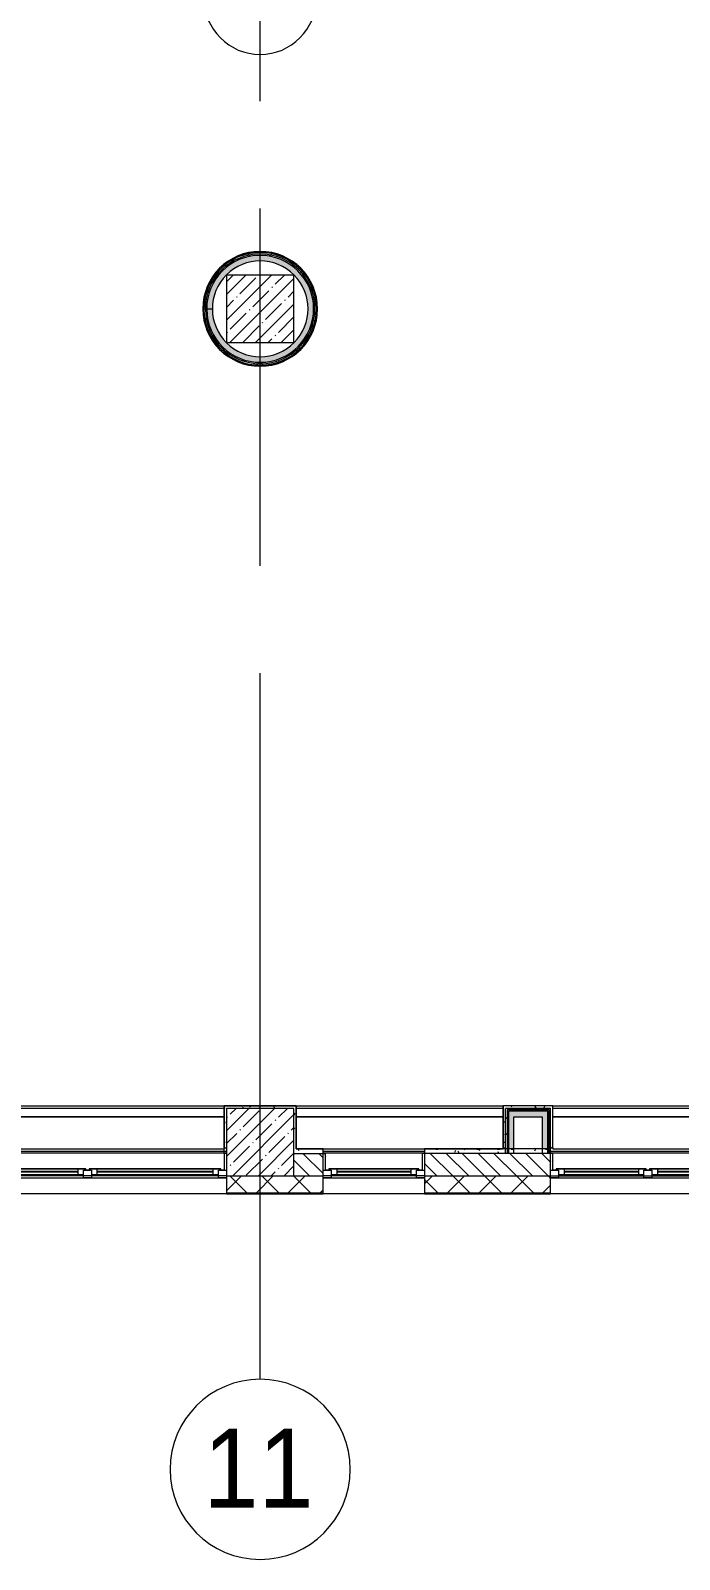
# Model space of a CAD drawing. Header units: millimetres. Extents: x -625 to 415037, y -3642 to 102118.
# Drawn here: x 180042 to 185807, y 71033 to 84610 of the extents above; entities that cross this region are included whole.
import ezdxf

# ---------------------------------------------------------------- set-up
doc = ezdxf.new("R2010")
doc.units = ezdxf.units.MM
doc.linetypes.add('Осевая', pattern=[6350, 1270, -952.5, 3175, -952.5])
for name, color, linetype, lineweight in [('A-AREA-IDEN', 7, 'Continuous', 9), ('A-GLAZ', 7, 'Continuous', 9), ('A-GLAZ-1', 7, 'Continuous', 5), ('A-WALL', 7, 'Continuous', 5), ('I-WALL', 7, 'Continuous', 5), ('S-COLS', 7, 'Continuous', 9), ('S-COLS-1', 7, 'Continuous', 5), ('Оси', 7, 'Continuous', 9), ('Оси-1', 7, 'Continuous', 20), ('Оси-2', 7, 'Осевая', 9)]:
    doc.layers.add(name, color=color, linetype=linetype, lineweight=lineweight)
doc.layers.add('A-WALL-1', color=9, linetype='Continuous', lineweight=5, true_color=0x808080)
doc.layers.add('A-WALL-FNSH-1', color=9, linetype='Continuous', lineweight=5, true_color=0x808080)
doc.styles.add('Arial', font='arial.ttf', dxfattribs={"width": 0.9, "height": 700})
pattern_1 = [(45, (148772.12, 0), (-212.132, 212.132), []), (135, (148772.12, 0), (-212.132, -212.132), [])]
pattern_2 = [(0, (148772.123, 0), (243.84, 60.96), [20.117, -162.763, 20.117, -162.763, -975.36]), (0, (148772.123, 0), (243.84, 60.96), [-365.76, 20.117, -345.643, 20.117, -162.763, -426.72]), (0, (148772.123, 0), (243.84, 60.96), [-914.4, 20.117, -101.803, 20.117, -284.683]), (120, (148863.563, 30.48), (-174.71291, 180.69163), [20.117, -162.763, 20.117, -162.763, -975.36]), (120, (148863.563, 30.48), (-174.71291, 180.69163), [-365.76, 20.117, -345.643, 20.117, -162.763, -426.72]), (120, (148863.563, 30.48), (-174.71291, 180.69163), [-914.4, 20.117, -101.803, 20.117, -284.683]), (240, (148894.043, 152.4), (-69.12709, -241.65163), [20.117, -162.763, 20.117, -162.763, -975.36]), (240, (148894.043, 152.4), (-69.12709, -241.65163), [-365.76, 20.117, -345.643, 20.117, -162.763, -426.72]), (240, (148894.043, 152.4), (-69.12709, -241.65163), [-914.4, 20.117, -101.803, 20.117, -284.683])]

# ---------------------------------------------------------------- blocks, each defined once
blk = doc.blocks.new('BSC_Колонна _Прямоугольная - 600х600-V312-Объем проектирования 2 этажа')
at = {"layer": 'S-COLS-1'}
h = blk.add_hatch(dxfattribs=at)
h.set_pattern_fill('FP_65', color=256, style=0, pattern_type=2)
h.set_pattern_definition([(45, (-33310, -7600), (-114.04925, 114.04925), []), (45, (-33195.95, -7600), (-114.04925, 114.04925), [201.613, -40.323, 6.706, -33.617])])
h.paths.add_polyline_path([(-300, -300), (300, -300), (300, 300), (-300, 300), (-300, 173)])
for p, q in [((300, 300), (-300, 300)), ((-300, 300), (-300, -300)), ((300, -300), (300, 300)), ((-300, -300), (300, -300))]:
    blk.add_line(p, q, dxfattribs=at)
blk = doc.blocks.new('BSC_Колонна _Прямоугольная - 600х600-V313-Объем проектирования 2 этажа')
at = {"layer": 'S-COLS-1'}
h = blk.add_hatch(dxfattribs=at)
h.set_pattern_fill('FP_66', color=256, style=0, pattern_type=2)
h.set_pattern_definition([(45, (-33310, -200), (-114.04925, 114.04925), []), (45, (-33195.95, -200), (-114.04925, 114.04925), [201.613, -40.323, 6.706, -33.617])])
h.paths.add_polyline_path([(-300, -300), (300, -300), (300, 300), (-300, 300), (-300, -247)])
for p, q in [((300, 300), (-300, 300)), ((-300, 300), (-300, -300)), ((300, -300), (300, 300)), ((-300, -300), (300, -300))]:
    blk.add_line(p, q, dxfattribs=at)
blk = doc.blocks.new('120_Окно_СКБ_2Ст - 120_Окно_СКБ_2Ст 2100х2400 _мал створка справа_-22446225-Объем проектирования 2 этажа')
at = {"layer": 'A-GLAZ'}
for p, q in [((-1050, -127), (-1050, -57)), ((-1050, -57), (-980, -57)), ((-980, -127), (-1050, -127)), ((-980, -127), (-1000, -127)), ((-1000, -127), (-1000, -137)), ((-980, -57), (-980, -127)), ((150, -87), (-980, -87)), ((-980, -87), (-980, -127)), ((-930, -137), (-930, -87)), ((100, -137), (100, -87)), ((150, -127), (150, -57)), ((150, -57), (220, -57)), ((150, -127), (150, -87)), ((220, -127), (150, -127)), ((170, -127), (150, -127)), ((170, -137), (170, -127)), ((220, -127), (200, -127)), ((200, -127), (200, -137)), ((220, -57), (220, -127)), ((980, -87), (220, -87)), ((220, -87), (220, -127)), ((270, -137), (270, -87)), ((930, -137), (930, -87)), ((980, -127), (980, -57)), ((980, -57), (1050, -57)), ((980, -127), (980, -87)), ((1050, -127), (980, -127)), ((1000, -127), (980, -127)), ((1000, -137), (1000, -127)), ((1050, -57), (1050, -127)), ((-1000, -137), (170, -137)), ((170, -137), (-1000, -137)), ((200, -137), (1000, -137)), ((1000, -137), (200, -137))]:
    blk.add_line(p, q, dxfattribs=at)
at = {"layer": 'A-GLAZ-1'}
for p, q in [((1050, -57), (-1050, -57)), ((-1030, -127), (-1000, -127)), ((-930, -107), (100, -107)), ((100, -117), (-930, -117)), ((170, -127), (200, -127)), ((270, -107), (930, -107)), ((930, -117), (270, -117)), ((1000, -127), (1030, -127))]:
    blk.add_line(p, q, dxfattribs=at)
blk = doc.blocks.new('120_Окно_СКБ_2Ст - 120_Окно_СКБ_2Ст 2100х2400 _мал створка справа_-V319-Объем проектирования 2 этажа')
at = {"layer": 'A-GLAZ'}
for p, q in [((-1050, -127), (-1050, -57)), ((-1050, -57), (-980, -57)), ((-980, -127), (-1050, -127)), ((-980, -127), (-1000, -127)), ((-1000, -127), (-1000, -137)), ((-980, -57), (-980, -127)), ((150, -87), (-980, -87)), ((-980, -87), (-980, -127)), ((-930, -137), (-930, -87)), ((100, -137), (100, -87)), ((150, -127), (150, -57)), ((150, -57), (220, -57)), ((150, -127), (150, -87)), ((220, -127), (150, -127)), ((170, -127), (150, -127)), ((170, -137), (170, -127)), ((220, -127), (200, -127)), ((200, -127), (200, -137)), ((220, -57), (220, -127)), ((980, -87), (220, -87)), ((220, -87), (220, -127)), ((270, -137), (270, -87)), ((930, -137), (930, -87)), ((980, -127), (980, -57)), ((980, -57), (1050, -57)), ((980, -127), (980, -87)), ((1050, -127), (980, -127)), ((1000, -127), (980, -127)), ((1000, -137), (1000, -127)), ((1050, -57), (1050, -127)), ((-1000, -137), (170, -137)), ((170, -137), (-1000, -137)), ((200, -137), (1000, -137)), ((1000, -137), (200, -137))]:
    blk.add_line(p, q, dxfattribs=at)
at = {"layer": 'A-GLAZ-1'}
for p, q in [((1050, -57), (-1050, -57)), ((-1050, -127), (-1000, -127)), ((-930, -107), (100, -107)), ((100, -117), (-930, -117)), ((170, -127), (200, -127)), ((270, -107), (930, -107)), ((930, -117), (270, -117)), ((1000, -127), (1030, -127))]:
    blk.add_line(p, q, dxfattribs=at)
blk = doc.blocks.new('120_Окно_СКБ_1Ст - 120_Окно_СКБ_1Ст 900х2500_h_-V390-Объем проектирования 2 этажа')
at = {"layer": 'A-GLAZ'}
for p, q in [((-450, -127), (-450, -57)), ((-450, -57), (-380, -57)), ((-380, -127), (-450, -127)), ((-380, -127), (-400, -127)), ((-400, -127), (-400, -137)), ((-380, -57), (-380, -127)), ((380, -87), (-380, -87)), ((-380, -87), (-380, -127)), ((-330, -137), (-330, -87)), ((330, -137), (330, -87)), ((380, -127), (380, -57)), ((380, -57), (450, -57)), ((380, -127), (380, -87)), ((450, -127), (380, -127)), ((400, -127), (380, -127)), ((400, -137), (400, -127)), ((450, -57), (450, -127)), ((-400, -137), (400, -137)), ((400, -137), (-400, -137))]:
    blk.add_line(p, q, dxfattribs=at)
at = {"layer": 'A-GLAZ-1'}
for p, q in [((450, -57), (-450, -57)), ((-430, -127), (-400, -127)), ((-330, -107), (330, -107)), ((330, -117), (-330, -117)), ((400, -127), (430, -127))]:
    blk.add_line(p, q, dxfattribs=at)
blk = doc.blocks.new('Зашивка приборов отопления23 - Зашивка приборов отопления-33321838-Объем проектирования 2 этажа')
at = {"layer": 'A-WALL'}
for p, q in [((36620, 23400), (34540, 23400)), ((34560, 23079), (36620, 23079)), ((36620, 23079), (34560, 23079)), ((34560, 23004), (36620, 23004))]:
    blk.add_line(p, q, dxfattribs=at)
blk = doc.blocks.new('Зашивка приборов отопления24 - Зашивка приборов отопления-33321996-Объем проектирования 2 этажа')
at = {"layer": 'A-WALL'}
for p, q in [((36380, 23400), (35480, 23400)), ((34780, 23079), (36620, 23079)), ((36620, 23079), (34780, 23079)), ((34780, 23004), (36620, 23004))]:
    blk.add_line(p, q, dxfattribs=at)
blk = doc.blocks.new('Зашивка приборов отопления25 - Зашивка приборов отопления-33322064-Объем проектирования 2 этажа')
at = {"layer": 'A-WALL'}
for p, q in [((36640, 23400), (34540, 23400)), ((34540, 23084), (34540, 23079)), ((34540, 23079), (36620, 23079)), ((36620, 23079), (34540, 23079)), ((34540, 23079), (34540, 23004)), ((34540, 23004), (36620, 23004))]:
    blk.add_line(p, q, dxfattribs=at)
blk = doc.blocks.new('Ось сетки - D8-29747960-Объем проектирования 2 этажа')
at = {"layer": 'Оси-1'}
for start, end in [(360, 180), (180, 360)]:
    blk.add_arc((0, 0), 4, start, end, dxfattribs=at)
blk = doc.blocks.new('Марка_Помещения - Номер-25198446-Объем проектирования 2 этажа')
at = {"layer": 'A-AREA-IDEN'}
for start, end in [(360, 180), (180, 360)]:
    blk.add_arc((0, 0), 2.5, start, end, dxfattribs=at)
blk = doc.blocks.new('2floor')
at = {"layer": 'A-WALL'}
h = blk.add_hatch(dxfattribs=at)
h.set_pattern_fill('FP_2', color=256, style=0, pattern_type=2)
h.set_pattern_definition([(135, (148772.12, 0), (-70.71068, -70.71068), [])])
h.paths.add_polyline_path([(183542, -100), (184662, -100), (184662, 100), (183542, 100), (183542, -66)])
h.paths.add_polyline_path([(182642, -100), (182642, 100), (182382, 100), (182382, -100)])
h = blk.add_hatch(dxfattribs=at)
h.set_pattern_fill('FP_24', color=256, style=0, pattern_type=2)
h.set_pattern_definition([(45, (148772.12, 0), (-141.42136, 141.42136), []), (135, (148772.12, 0), (-141.42136, -141.42136), [])])
h.paths.add_polyline_path([(224252, -250), (224472, -250), (224472, -100), (220332, -100), (220332, -250), (224049, -250)])
h.paths.add_polyline_path([(216099, -250), (219432, -250), (219432, -100), (215832, -100), (215832, -250)])
h.paths.add_polyline_path([(214182, -250), (214932, -250), (214932, -100), (213932, -100), (213932, -250)])
h.paths.add_polyline_path([(210182, -250), (210832, -250), (210832, -100), (209682, -100), (209682, -250)])
h.paths.add_polyline_path([(207582, -250), (207582, -100), (206832, -100), (206832, -250), (207426, -250)])
h.paths.add_polyline_path([(205182, -250), (205932, -250), (205932, -100), (205182, -100), (205182, -118)])
h.paths.add_polyline_path([(200682, -250), (202082, -250), (202082, -100), (200682, -100)])
h.paths.add_polyline_path([(196585, -250), (197582, -250), (197582, -100), (196182, -100), (196182, -250)])
h.paths.add_polyline_path([(191682, -250), (192808, -250), (192808, -100), (191432, -100), (191432, -250), (191526, -250)])
h.paths.add_polyline_path([(194082, -250), (194082, -100), (193708, -100), (193708, -250)])
h.paths.add_polyline_path([(187262, -250), (188332, -250), (188332, -100), (186762, -100), (186762, -250), (187189, -250)])
h.paths.add_polyline_path([(181782, -250), (182642, -250), (182642, -100), (181782, -100), (181782, -118)])
h.paths.add_polyline_path([(183575, -250), (184662, -250), (184662, -100), (183542, -100), (183542, -250)])
h.paths.add_polyline_path([(178516, -250), (179682, -250), (179682, -100), (177982, -100), (177982, -250)])
h.paths.add_polyline_path([(171289, -250), (171482, -250), (171482, -100), (170382, -100), (170382, -250), (171282, -250)])
h.paths.add_polyline_path([(174903, -250), (175182, -250), (175182, -100), (173582, -100), (173582, -250), (174332, -250)])
h.paths.add_polyline_path([(165432, -250), (166032, -250), (166032, -100), (164882, -100), (164882, -250)])
h.paths.add_polyline_path([(167582, -250), (167582, -100), (166932, -100), (166932, -250), (166953, -250)])
h.paths.add_polyline_path([(160932, -250), (161782, -250), (161782, -100), (160432, -100), (160432, -250), (160448, -250)])
h.paths.add_polyline_path([(155389, -250), (157332, -250), (157332, -100), (153402, -100), (153402, -250), (154666, -250)])
h.paths.add_polyline_path([(148662, -250), (152502, -250), (152502, -100), (148512, -100), (148512, -250)])
at = {"layer": 'I-WALL'}
for points in [[(181572, 7600), (181573, 7600), (181579, 7680), (181601, 7765), (181632, 7836), (181675, 7905), (181729, 7966), (181788, 8015), (181854, 8055), (181927, 8085), (182003, 8103), (182082, 8109), (182176, 8100), (182249, 8080), (182325, 8047), (182389, 8005), (182446, 7956), (182495, 7898), (182537, 7829), (182568, 7751), (182586, 7667), (182586, 7680), (182567, 7758), (182530, 7843), (182491, 7904), (182434, 7969), (182371, 8019), (182310, 8056), (182239, 8085), (182159, 8104), (182081, 8110), (181992, 8101), (181923, 8085), (181850, 8055), (181782, 8013), (181713, 7951), (181665, 7893), (181623, 7820), (181597, 7758), (181578, 7680)], [(182104, 7126), (182180, 7135), (182253, 7157), (182322, 7190), (182385, 7234), (182439, 7287), (182491, 7361), (182520, 7416), (182544, 7488), (182556, 7566), (182555, 7640), (182543, 7715), (182518, 7788), (182483, 7855), (182437, 7916), (182376, 7973), (182318, 8012), (182249, 8045), (182176, 8066), (182100, 8075), (182024, 8071), (181949, 8056), (181878, 8029), (181812, 7991), (181753, 7942), (181702, 7885), (181661, 7820), (181632, 7750), (181613, 7676), (181607, 7600), (181657, 7600), (181664, 7674), (181683, 7744), (181711, 7807), (181753, 7868), (181812, 7927), (181859, 7962), (181923, 7994), (181992, 8015), (182063, 8025), (182135, 8022), (182206, 8007), (182272, 7980), (182334, 7942), (182388, 7895), (182437, 7834), (182470, 7773), (182494, 7703), (182505, 7638), (182505, 7564), (182491, 7487), (182469, 7424), (182435, 7364), (182382, 7300), (182337, 7260), (182276, 7222), (182209, 7194), (182130, 7178), (182067, 7175), (181995, 7184), (181926, 7205), (181862, 7237), (181804, 7279), (181754, 7330), (181711, 7394), (181681, 7460), (181663, 7531), (181657, 7596), (181607, 7596), (181614, 7520), (181633, 7446), (181663, 7376), (181713, 7303), (181756, 7255), (181815, 7207), (181882, 7169), (181953, 7143), (182028, 7128), (182067, 7127)], [(182082, 7090), (182162, 7096), (182253, 7120), (182322, 7150), (182393, 7196), (182449, 7246), (182495, 7301), (182537, 7368), (182569, 7448), (182586, 7524), (182585, 7520), (182566, 7443), (182536, 7369), (182485, 7290), (182435, 7234), (182372, 7182), (182311, 7145), (182239, 7116), (182162, 7097), (182073, 7091), (181995, 7099), (181924, 7116), (181840, 7153), (181772, 7197), (181717, 7246), (181663, 7312), (181627, 7371), (181597, 7447), (181578, 7533), (181578, 7520), (181601, 7432), (181633, 7360), (181669, 7300), (181732, 7230), (181791, 7182), (181858, 7142), (181931, 7113), (182007, 7096), (182071, 7091)], [(184337, 140), (184337, 475), (184287, 475), (184287, 140), (184298, 140)], [(184637, 425), (184637, 475), (184337, 475), (184337, 425), (184587, 425)], [(184587, 140), (184637, 140), (184637, 425), (184587, 425), (184587, 281)]]:
    blk.add_hatch(color=256, dxfattribs=at).paths.add_polyline_path(points)
h = blk.add_hatch(dxfattribs=at)
h.set_pattern_fill('FP_192', color=256, style=0, pattern_type=2)
h.set_pattern_definition(pattern_1)
h.paths.add_polyline_path([(182085, 7100), (182164, 7107), (182253, 7131), (182322, 7162), (182385, 7203), (182443, 7255), (182495, 7320), (182532, 7382), (182558, 7448), (182576, 7524), (182582, 7602), (182576, 7680), (182555, 7761), (182525, 7831), (182482, 7900), (182428, 7960), (182363, 8012), (182308, 8046), (182227, 8078), (182159, 8094), (182081, 8100), (181992, 8091), (181923, 8074), (181849, 8042), (181782, 7999), (181719, 7942), (181670, 7881), (181632, 7815), (181606, 7750), (181588, 7676), (181582, 7600), (181595, 7600), (181601, 7678), (181625, 7767), (181654, 7831), (181699, 7900), (181755, 7960), (181812, 8005), (181882, 8044), (181949, 8069), (182024, 8084), (182101, 8087), (182190, 8075), (182260, 8053), (182334, 8017), (182399, 7969), (182452, 7916), (182497, 7855), (182532, 7788), (182557, 7706), (182568, 7638), (182566, 7552), (182555, 7484), (182529, 7406), (182488, 7332), (182439, 7270), (182381, 7216), (182319, 7175), (182253, 7144), (182180, 7123), (182104, 7113), (182027, 7116), (181943, 7133), (181871, 7161), (181804, 7200), (181739, 7255), (181690, 7312), (181650, 7376), (181620, 7446), (181601, 7525), (181595, 7596), (181582, 7596), (181589, 7516), (181613, 7429), (181641, 7365), (181685, 7298), (181739, 7237), (181804, 7186), (181862, 7151), (181933, 7123), (182007, 7106), (182067, 7101)])
h = blk.add_hatch(dxfattribs=at)
h.set_pattern_fill('FP_192', color=256, style=0, pattern_type=2)
h.set_pattern_definition(pattern_1)
h.paths.add_polyline_path([(182105, 7113), (182191, 7126), (182264, 7148), (182337, 7185), (182402, 7234), (182455, 7287), (182499, 7348), (182536, 7424), (182556, 7486), (182568, 7564), (182566, 7650), (182555, 7719), (182530, 7793), (182491, 7864), (182437, 7933), (182380, 7985), (182314, 8028), (182249, 8058), (182176, 8078), (182100, 8087), (182015, 8082), (181939, 8066), (181867, 8037), (181801, 7998), (181736, 7942), (181687, 7885), (181648, 7820), (181619, 7750), (181601, 7676), (181597, 7600), (181607, 7600), (181614, 7679), (181633, 7754), (181668, 7831), (181711, 7895), (181764, 7951), (181823, 7997), (181878, 8029), (181963, 8059), (182024, 8071), (182101, 8075), (182178, 8065), (182254, 8043), (182325, 8008), (182390, 7960), (182443, 7908), (182483, 7855), (182522, 7776), (182544, 7710), (182555, 7638), (182555, 7562), (182543, 7485), (182520, 7416), (182485, 7348), (182435, 7283), (182376, 7228), (182315, 7187), (182241, 7153), (182180, 7135), (182104, 7126), (182014, 7131), (181950, 7144), (181876, 7172), (181808, 7213), (181747, 7265), (181705, 7312), (181663, 7376), (181632, 7451), (181613, 7527), (181607, 7596), (181595, 7596), (181602, 7518), (181622, 7439), (181655, 7365), (181703, 7295), (181758, 7237), (181815, 7193), (181882, 7156), (181964, 7128), (182028, 7116), (182104, 7113)])
h = blk.add_hatch(dxfattribs=at)
h.set_pattern_fill('FP_191', color=256, style=0, pattern_type=2)
h.set_pattern_definition(pattern_2)
h.paths.add_polyline_path([(181782, 150), (181782, 520), (181762, 520), (181762, 150), (181769, 150)])
h = blk.add_hatch(dxfattribs=at)
h.set_pattern_fill('FP_191', color=256, style=0, pattern_type=2)
h.set_pattern_definition(pattern_2)
h.paths.add_polyline_path([(182382, 500), (182402, 500), (182402, 520), (181782, 520), (181782, 500), (182130, 500)])
h = blk.add_hatch(dxfattribs=at)
h.set_pattern_fill('FP_191', color=256, style=0, pattern_type=2)
h.set_pattern_definition(pattern_2)
h.paths.add_polyline_path([(182402, 140), (182402, 500), (182382, 500), (182382, 140)])
h = blk.add_hatch(dxfattribs=at)
h.set_pattern_fill('FP_191', color=256, style=0, pattern_type=2)
h.set_pattern_definition(pattern_2)
h.paths.add_polyline_path([(184681, 500), (184682, 500), (184681, 520), (184242, 520), (184242, 500), (184662, 500)])
h = blk.add_hatch(dxfattribs=at)
h.set_pattern_fill('FP_191', color=256, style=0, pattern_type=2)
h.set_pattern_definition(pattern_2)
h.paths.add_polyline_path([(184262, 150), (184262, 500), (184242, 499), (184242, 150)])
h = blk.add_hatch(dxfattribs=at)
h.set_pattern_fill('FP_192', color=256, style=0, pattern_type=2)
h.set_pattern_definition(pattern_1)
h.paths.add_polyline_path([(184262, 140), (184275, 140), (184275, 500), (184262, 500), (184262, 150)])
h = blk.add_hatch(dxfattribs=at)
h.set_pattern_fill('FP_192', color=256, style=0, pattern_type=2)
h.set_pattern_definition(pattern_1)
h.paths.add_polyline_path([(184275, 487), (184662, 487), (184662, 500), (184275, 500)])
h = blk.add_hatch(dxfattribs=at)
h.set_pattern_fill('FP_192', color=256, style=0, pattern_type=2)
h.set_pattern_definition(pattern_1)
h.paths.add_polyline_path([(184275, 140), (184287, 140), (184287, 487), (184275, 487), (184275, 150)])
h = blk.add_hatch(dxfattribs=at)
h.set_pattern_fill('FP_192', color=256, style=0, pattern_type=2)
h.set_pattern_definition(pattern_1)
h.paths.add_polyline_path([(184287, 475), (184650, 475), (184650, 487), (184287, 487)])
h = blk.add_hatch(dxfattribs=at)
h.set_pattern_fill('FP_192', color=256, style=0, pattern_type=2)
h.set_pattern_definition(pattern_1)
h.paths.add_polyline_path([(184637, 140), (184650, 140), (184650, 475), (184637, 475), (184637, 284)])
h = blk.add_hatch(dxfattribs=at)
h.set_pattern_fill('FP_192', color=256, style=0, pattern_type=2)
h.set_pattern_definition(pattern_1)
h.paths.add_polyline_path([(184662, 140), (184662, 487), (184650, 487), (184650, 140), (184661, 140)])
h = blk.add_hatch(dxfattribs=at)
h.set_pattern_fill('FP_191', color=256, style=0, pattern_type=2)
h.set_pattern_definition(pattern_2)
h.paths.add_polyline_path([(184662, 150), (184682, 150), (184681, 500), (184662, 500), (184662, 286)])
h = blk.add_hatch(dxfattribs=at)
h.set_pattern_fill('FP_191', color=256, style=0, pattern_type=2)
h.set_pattern_definition(pattern_2)
h.paths.add_polyline_path([(183542, 100), (184662, 100), (184662, 140), (183542, 140), (183542, 120)])
h.paths.add_polyline_path([(182491, 100), (182642, 100), (182642, 140), (182382, 140), (182382, 100)])
h = blk.add_hatch(dxfattribs=at)
h.set_pattern_fill('FP_191', color=256, style=0, pattern_type=2)
h.set_pattern_definition(pattern_2)
h.paths.add_polyline_path([(182642, -48), (182662, -48), (182662, 100), (182642, 100), (182642, 81)])
h = blk.add_hatch(dxfattribs=at)
h.set_pattern_fill('FP_191', color=256, style=0, pattern_type=2)
h.set_pattern_definition(pattern_2)
h.paths.add_polyline_path([(184662, -48), (184682, -48), (184682, 100), (184662, 100), (184662, 81)])
at = {"layer": 'A-WALL'}
for p, q in [((182402, 500), (182402, 140)), ((184275, 487), (184275, 100)), ((184650, 487), (184275, 487)), ((184287, 475), (184287, 100)), ((184637, 475), (184287, 475)), ((184637, 100), (184637, 475)), ((184650, 100), (184650, 487)), ((182382, 100), (182662, 100)), ((184682, 100), (183522, 100)), ((182382, -100), (182642, -100)), ((183542, -100), (186762, -100)), ((181782, -258), (179682, -258)), ((181782, -250), (182642, -250)), ((181782, -253), (182642, -253)), ((183542, -258), (182642, -258)), ((183542, -250), (184662, -250)), ((183542, -253), (184662, -253)), ((186762, -258), (184662, -258))]:
    blk.add_line(p, q, dxfattribs=at)
for radius in [487, 475]:
    blk.add_arc((182082, 7600), radius, 180.4914, 180, dxfattribs=at)
at = {"layer": 'A-WALL-1'}
for p, q in [((181582, 7600), (181657, 7600)), ((181657, 7596), (181582, 7596)), ((182402, 520), (181762, 520)), ((184662, 500), (184262, 500)), ((184262, 100), (184262, 500)), ((184337, 100), (184337, 425)), ((184337, 425), (184587, 425)), ((184587, 425), (184587, 100)), ((184662, -250), (184662, 500)), ((184682, 520), (184681, 520)), ((184682, 150), (184682, 520)), ((181762, 150), (181782, 150)), ((182403, 140), (182402, 140)), ((182642, -250), (182642, 140)), ((183542, 140), (183542, -250)), ((184242, 150), (184262, 150)), ((184662, 140), (184242, 140)), ((184662, 150), (184682, 150)), ((181782, 100), (181762, 100)), ((181762, 100), (181762, -48)), ((182662, -48), (182662, 100)), ((183522, 100), (183522, -48)), ((184682, -48), (184682, 100)), ((181762, -48), (181782, -48)), ((181782, -100), (181782, -250)), ((182642, -48), (182662, -48)), ((183522, -48), (183542, -48)), ((184662, -48), (184682, -48))]:
    blk.add_line(p, q, dxfattribs=at)
for radius, start, end in [(500, 180.4914, 180), (425, 225.0982, 134.9123), (425, 135.0976, 180), (425, 180.4914, 224.8953)]:
    blk.add_arc((182082, 7600), radius, start, end, dxfattribs=at)
at = {"layer": 'A-WALL-FNSH-1'}
for p, q in [((182402, 521), (181761, 521)), ((181761, 520), (181761, 141)), ((181762, 150), (181762, 520)), ((182402, 520), (182402, 500)), ((182403, 141), (182403, 521)), ((184241, 521), (184241, 141)), ((184683, 521), (184241, 521)), ((184242, 140), (184242, 520)), ((184683, 150), (184683, 521)), ((181761, 141), (181762, 141)), ((182642, 141), (182403, 141)), ((182403, 140), (182642, 140)), ((182642, 140), (182642, 141)), ((184241, 141), (183542, 141)), ((183542, 141), (183542, 140)), ((183542, 140), (184242, 140)), ((184682, 150), (184683, 150)), ((181762, 100), (181761, 100)), ((181761, 100), (181761, -48)), ((182663, 100), (182662, 100)), ((182663, -48), (182663, 100)), ((183522, 100), (183521, 100)), ((183521, 100), (183521, -48)), ((184683, 100), (184682, 100)), ((184683, -48), (184683, 100)), ((181761, -48), (181762, -48)), ((182662, -48), (182663, -48)), ((183521, -48), (183522, -48)), ((184682, -48), (184683, -48)), ((181782, -250), (181782, -258)), ((181782, -258), (182642, -258)), ((182642, -258), (182642, -250)), ((183542, -250), (183542, -258)), ((183542, -258), (184662, -258)), ((184662, -258), (184662, -250))]:
    blk.add_line(p, q, dxfattribs=at)
for radius, start, end in [(510, 0, 180), (509, 0, 180), (510, 180, 360), (509, 180, 0)]:
    blk.add_arc((182082, 7600), radius, start, end, dxfattribs=at)
at = {"layer": 'I-WALL'}
for p, q in [((179703, 521), (181761, 521)), ((181761, 520), (179703, 520)), ((181761, 520), (181761, 521)), ((182402, 521), (182402, 520)), ((182402, 521), (184241, 521)), ((184242, 520), (182402, 520)), ((184683, 521), (187021, 521)), ((187021, 520), (184683, 520)), ((179704, 141), (181761, 141)), ((181762, 100), (181762, 140)), ((182642, 141), (183542, 141)), ((184682, 150), (184682, 141)), ((184682, 141), (186742, 141)), ((179702, 120), (181782, 120)), ((182642, 120), (183542, 120)), ((184662, 120), (186742, 120)), ((181782, -100), (179682, -100)), ((183542, -100), (182642, -100))]:
    blk.add_line(p, q, dxfattribs=at)
at = {"layer": 'Оси'}
blk.add_line((182082, -1906), (182082, 3094), dxfattribs=at)
at = {"layer": 'Оси-2'}
blk.add_line((182082, 3094), (182082, 22398), dxfattribs=at)
at = {"layer": 'A-AREA-IDEN', "xscale": 199.9999999999999, "yscale": 199.9999999999999, "zscale": 199.9999999999999}
blk.add_blockref('Марка_Помещения - Номер-25198446-Объем проектирования 2 этажа', (182082, 10359), dxfattribs=at)
at = {"layer": 'A-GLAZ', "color": 3, "rotation": 180}
for name, p in [('120_Окно_СКБ_2Ст - 120_Окно_СКБ_2Ст 2100х2400 _мал створка справа_-22446225-Объем проектирования 2 этажа', (180732, -175)), ('120_Окно_СКБ_1Ст - 120_Окно_СКБ_1Ст 900х2500_h_-V390-Объем проектирования 2 этажа', (183092, -175)), ('120_Окно_СКБ_2Ст - 120_Окно_СКБ_2Ст 2100х2400 _мал створка справа_-V319-Объем проектирования 2 этажа', (185712, -175))]:
    blk.add_blockref(name, p, dxfattribs=at)
at = {"layer": 'A-WALL', "rotation": 180}
for name, p in [('Зашивка приборов отопления23 - Зашивка приборов отопления-33321838-Объем проектирования 2 этажа', (216322, 23504)), ('Зашивка приборов отопления24 - Зашивка приборов отопления-33321996-Объем проектирования 2 этажа', (219022, 23504)), ('Зашивка приборов отопления25 - Зашивка приборов отопления-33322064-Объем проектирования 2 этажа', (221302, 23504))]:
    blk.add_blockref(name, p, dxfattribs=at)
at = {"layer": 'S-COLS'}
for name, p in [('BSC_Колонна _Прямоугольная - 600х600-V312-Объем проектирования 2 этажа', (182082, 7600)), ('BSC_Колонна _Прямоугольная - 600х600-V313-Объем проектирования 2 этажа', (182082, 200))]:
    blk.add_blockref(name, p, dxfattribs=at)
at = {"layer": 'Оси-1', "xscale": 199.9999999999999, "yscale": 199.9999999999999, "zscale": 199.9999999999999}
blk.add_blockref('Ось сетки - D8-29747960-Объем проектирования 2 этажа', (182082, -2706), dxfattribs=at)
at = {"layer": 'Оси', "insert": (181577, -2345), "char_height": 700, "width": 1212.15, "attachment_point": 1, "style": 'Arial'}
blk.add_mtext('11', dxfattribs=at)

msp = doc.modelspace()

# ---------------------------------------------------------------- block references
msp.add_blockref('2floor', (0, 74539))

doc.saveas('drawing.dxf')
